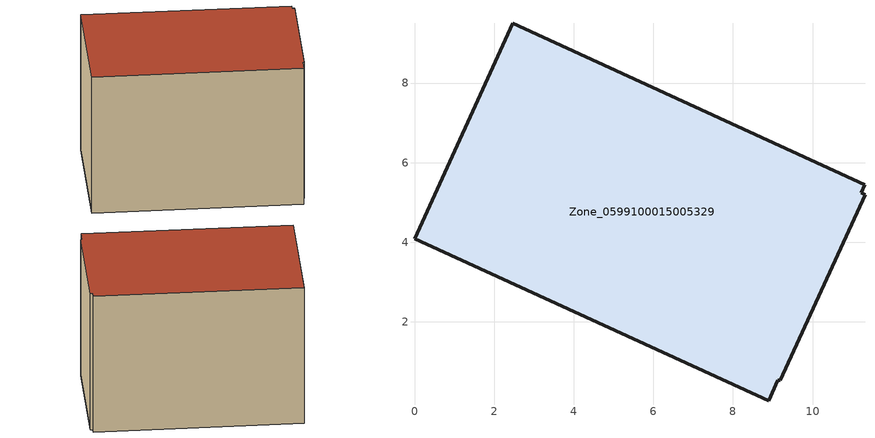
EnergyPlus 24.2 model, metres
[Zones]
Zone_0599100015005329
 floor ground (C_G): 0,4.09 2.47,9.5 11.31,5.44 11.22,5.24 11.32,5.19 9.19,0.53 9.12,0.53 8.9,0.02 z0.62
 wall outside (C_F): 9.12,0.53 9.19,0.53 11.32,5.19 11.22,5.24 11.31,5.44 2.47,9.5 0,4.09 8.9,0.02 9.12,0.53 z0.62:7.77
 roof outside (C_R): 11.31,5.44 2.47,9.5 0,4.09 8.9,0.02 9.12,0.53 9.19,0.53 11.32,5.19 11.22,5.24 z7.77
[BUILDING]
Pand.0599100015005329: North Axis=0; Terrain=City; Loads Convergence Tolerance Value=0.04; Temperature Convergence Tolerance Value=0.4; Solar Distribution=FullExterior; Maximum Number of Warmup Days=25; Minimum Number of Warmup Days=1
[Site:Location]
Rotterdam.The.Hague.AP_ZH_NLD Design_Conditions: Latitude=51.96; Longitude=4.45; Time Zone=1; Elevation=-4.5
[SITE:GROUNDTEMPERATURE:BUILDINGSURFACE]
18, 18, 18, 18, 18, 18, 18, 18, 18, 18, 18, 18
[MATERIAL] Thermal Absorptance=0.9; Solar Absorptance=0.7; Visible Absorptance=0.7
Name | Roughness | Thickness | Conductivity | Density | Specific Heat
G.TC.1965-1974 | MediumSmooth | 0.15 | 0.882353 | 540 | 1210
F.TC.1965-1974 | Rough | 0.3 | 0.697674 | 1920 | 840
R.TC.1965-1974 | MediumRough | 0.2 | 0.232558 | 1500 | 1000
[CONSTRUCTION]
C_G: G.TC.1965-1974
C_F: F.TC.1965-1974
C_R: R.TC.1965-1974
[ZONE]
Zone_0599100015005329: Type=1; Multiplier=1; Ceiling Height=Autocalculate; Volume=Autocalculate; Floor Area=autocalculate; Part of Total Floor Area=Yes
[ZONEINFILTRATION:DESIGNFLOWRATE]
Infil_Zone_0599100015005329: Zone or ZoneList or Space or SpaceList=Zone_0599100015005329; Schedule=AlwaysOn; Design Flow Rate Calculation Method=Flow/Area; Flow Rate per Floor Area=0.003; Constant Term Coefficient=1; Temperature Term Coefficient=0; Velocity Term Coefficient=0; Velocity Squared Term Coefficient=0
[HVACTEMPLATE:ZONE:IDEALLOADSAIRSYSTEM]
Zone_0599100015005329: Maximum Heating Supply Air Temperature=50; Minimum Cooling Supply Air Temperature=13; Maximum Heating Supply Air Humidity Ratio=0.0156; Minimum Cooling Supply Air Humidity Ratio=0.0077; Heating Limit=NoLimit; Cooling Limit=NoLimit; Dehumidification Control Type=ConstantSensibleHeatRatio; Cooling Sensible Heat Ratio=0.7; Dehumidification Setpoint=60; Humidification Control Type=None; Humidification Setpoint=30; Outdoor Air Method=None; Outdoor Air Flow Rate per Person=0.00944; Outdoor Air Flow Rate per Zone Floor Area=0; Outdoor Air Flow Rate per Zone=0; Demand Controlled Ventilation Type=None; Outdoor Air Economizer Type=NoEconomizer; Heat Recovery Type=None; Sensible Heat Recovery Effectiveness=0.7; Latent Heat Recovery Effectiveness=0.65
[ZONECONTROL:THERMOSTAT]
ThermostatControl_Zone_0599100015005329: Zone or ZoneList=Zone_0599100015005329; Control Type Schedule=DualSetpointControlType; Control 1=Thermostat_Zone_0599100015005329; Temperature Difference Between Cutout And Setpoint=0
[THERMOSTATSETPOINT:DUALSETPOINT]
Thermostat_Zone_0599100015005329: Heating Setpoint Temperature Schedule=HeatingSetpoint_Zone_0599100015005329; Cooling Setpoint Temperature Schedule=CoolingSetpoint_Zone_0599100015005329
[SCHEDULE:COMPACT]
HeatingSetpoint_Zone_0599100015005329: Through: 12/31, For: AllDays, Until: 24:00, 21
CoolingSetpoint_Zone_0599100015005329: Through: 12/31, For: AllDays, Until: 24:00, 24
DualSetpointControlType: Through: 12/31, For: AllDays, Until: 24:00, 4
AlwaysOn: Through: 12/31, For: AllDays, Until: 24:00, 1
